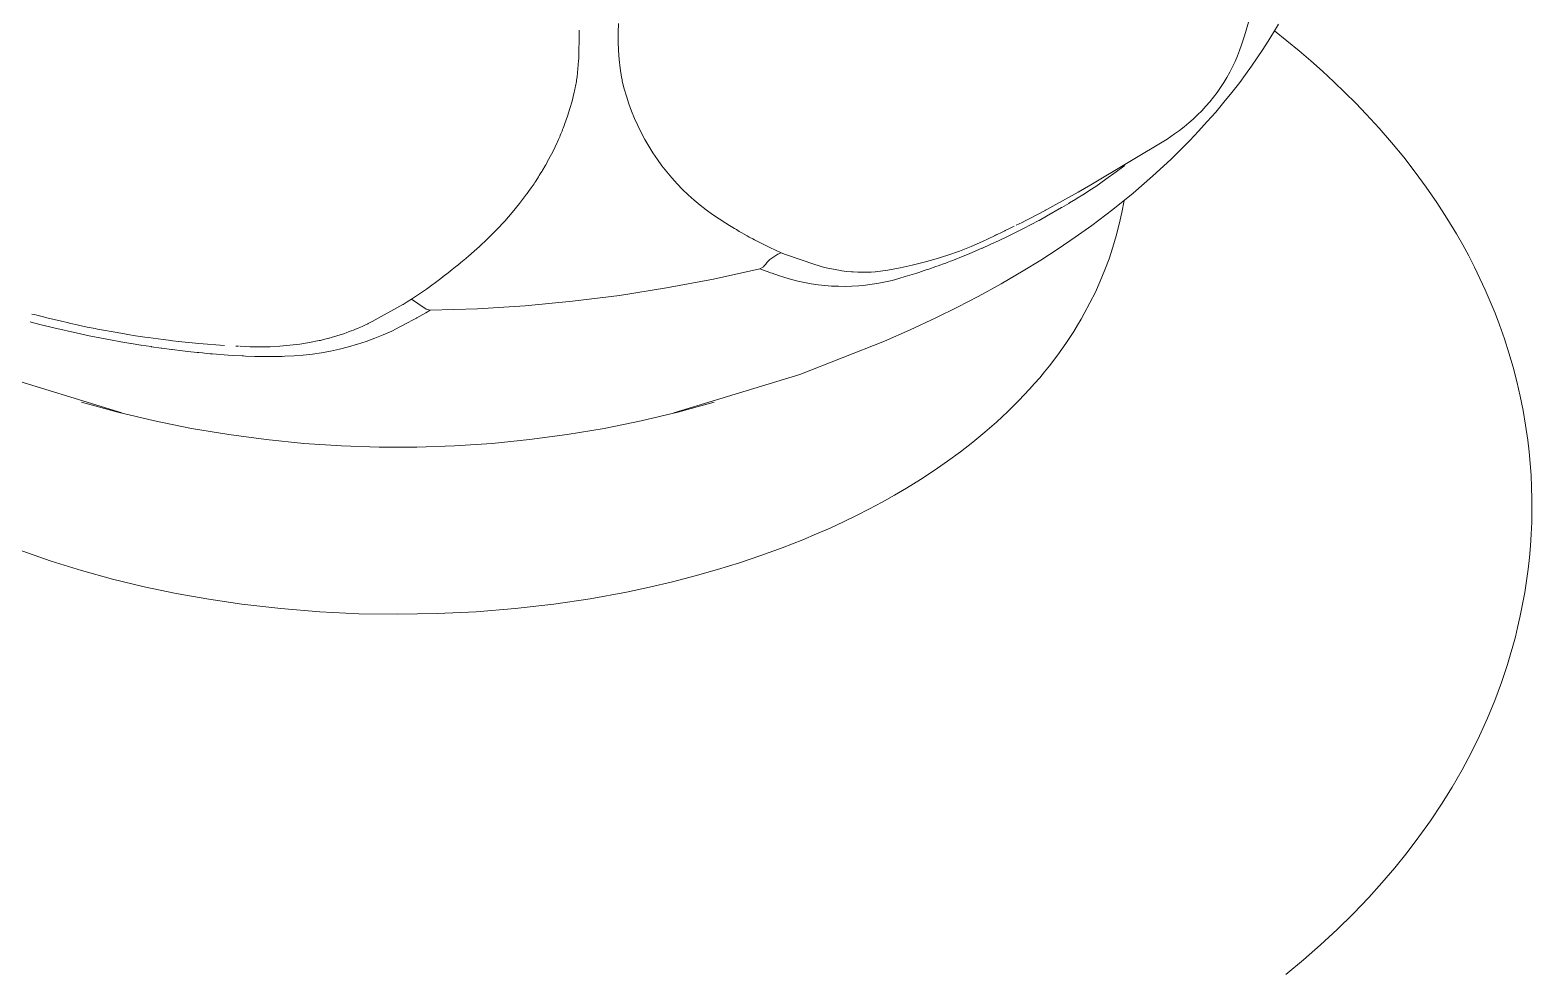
# Model space of a CAD drawing. Header units: millimetres. Extents: x 311 to 4068, y 1050 to 3803.
# Drawn here: x 3994.12 to 4037.04, y 3075.87 to 3102.63 of the extents above; entities that cross this region are included whole.
import ezdxf

# ---------------------------------------------------------------- set-up
doc = ezdxf.new("R2010")
doc.units = ezdxf.units.MM
doc.layers.add('ZANO_R', color=7, linetype='Continuous', lineweight=0)

msp = doc.modelspace()

# ---------------------------------------------------------------- linework, layer by layer
at = {"layer": 'ZANO_R'}
for p, q in [((4029.474, 3104.708), (4028.828, 3102.468)), ((4009.812, 3102.558), (4009.801, 3101.819)), ((4009.812, 3102.558), (4009.811, 3102.631)), ((4010.932, 3102.561), (4010.94, 3102.816)), ((4010.933, 3102.305), (4010.932, 3102.561)), ((4028.828, 3102.468), (4028.74, 3102.212)), ((4029.654, 3102.557), (4029.504, 3102.313)), ((4029.8, 3102.803), (4029.654, 3102.557)), ((4029.685, 3102.607), (4030.038, 3102.325)), ((4010.943, 3102.049), (4010.933, 3102.305)), ((4010.961, 3101.794), (4010.943, 3102.049)), ((4028.685, 3102.051), (4028.623, 3101.892)), ((4028.74, 3102.212), (4028.685, 3102.051)), ((4029.349, 3102.071), (4029.19, 3101.833)), ((4029.504, 3102.313), (4029.349, 3102.071)), ((4030.038, 3102.325), (4030.385, 3102.039)), ((4030.385, 3102.039), (4030.724, 3101.748)), ((4009.797, 3101.753), (4009.779, 3101.522)), ((4009.797, 3101.753), (4009.801, 3101.819)), ((4010.988, 3101.54), (4010.961, 3101.794)), ((4028.556, 3101.735), (4028.484, 3101.58)), ((4028.623, 3101.892), (4028.556, 3101.735)), ((4029.19, 3101.833), (4029.027, 3101.598)), ((4030.724, 3101.748), (4031.055, 3101.453)), ((4009.735, 3101.162), (4009.742, 3101.204)), ((4009.748, 3101.246), (4009.742, 3101.204)), ((4009.748, 3101.246), (4009.754, 3101.291)), ((4009.779, 3101.522), (4009.754, 3101.291)), ((4011.024, 3101.287), (4010.988, 3101.54)), ((4011.024, 3101.287), (4011.03, 3101.254)), ((4011.04, 3101.205), (4011.03, 3101.254)), ((4011.04, 3101.205), (4011.047, 3101.172)), ((4028.324, 3101.279), (4028.236, 3101.132)), ((4028.406, 3101.428), (4028.324, 3101.279)), ((4028.484, 3101.58), (4028.406, 3101.428)), ((4028.86, 3101.365), (4028.689, 3101.136)), ((4029.027, 3101.598), (4028.86, 3101.365)), ((4031.055, 3101.453), (4031.379, 3101.153)), ((4009.666, 3100.82), (4009.612, 3100.603)), ((4009.666, 3100.82), (4009.673, 3100.848)), ((4009.686, 3100.906), (4009.673, 3100.848)), ((4009.686, 3100.906), (4009.692, 3100.937)), ((4009.704, 3100.992), (4009.692, 3100.937)), ((4009.704, 3100.992), (4009.71, 3101.026)), ((4009.72, 3101.077), (4009.711, 3101.026)), ((4009.72, 3101.077), (4009.727, 3101.116)), ((4009.735, 3101.162), (4009.727, 3101.116)), ((4011.101, 3100.955), (4011.046, 3101.172)), ((4011.164, 3100.74), (4011.101, 3100.955)), ((4028.045, 3100.85), (4027.942, 3100.713)), ((4028.143, 3100.989), (4028.045, 3100.85)), ((4028.236, 3101.132), (4028.143, 3100.989)), ((4028.468, 3100.851), (4028.24, 3100.569)), ((4028.689, 3101.136), (4028.468, 3100.851)), ((4031.379, 3101.153), (4031.696, 3100.849)), ((4031.696, 3100.849), (4032.004, 3100.541)), ((4009.551, 3100.387), (4009.484, 3100.174)), ((4009.612, 3100.603), (4009.551, 3100.387)), ((4011.234, 3100.527), (4011.164, 3100.74)), ((4011.311, 3100.316), (4011.234, 3100.527)), ((4027.606, 3100.327), (4027.486, 3100.206)), ((4027.723, 3100.452), (4027.606, 3100.327)), ((4027.835, 3100.58), (4027.723, 3100.452)), ((4027.942, 3100.713), (4027.835, 3100.58)), ((4028.24, 3100.569), (4028.005, 3100.29)), ((4032.004, 3100.541), (4032.305, 3100.228)), ((4009.389, 3099.908), (4009.377, 3099.875)), ((4009.389, 3099.908), (4009.409, 3099.963)), ((4009.484, 3100.174), (4009.409, 3099.963)), ((4011.396, 3100.109), (4011.311, 3100.316)), ((4011.487, 3099.904), (4011.396, 3100.109)), ((4011.586, 3099.703), (4011.487, 3099.904)), ((4027.232, 3099.977), (4027.101, 3099.869)), ((4027.361, 3100.089), (4027.232, 3099.977)), ((4027.486, 3100.206), (4027.361, 3100.089)), ((4027.763, 3100.015), (4027.515, 3099.742)), ((4028.005, 3100.29), (4027.763, 3100.015)), ((4032.305, 3100.228), (4032.675, 3099.824)), ((4009.223, 3099.501), (4009.196, 3099.441)), ((4009.223, 3099.501), (4009.234, 3099.527)), ((4009.258, 3099.582), (4009.234, 3099.527)), ((4009.258, 3099.582), (4009.272, 3099.614)), ((4009.293, 3099.664), (4009.272, 3099.614)), ((4009.292, 3099.664), (4009.308, 3099.701)), ((4009.326, 3099.745), (4009.308, 3099.701)), ((4009.326, 3099.745), (4009.343, 3099.788)), ((4009.358, 3099.827), (4009.343, 3099.788)), ((4009.358, 3099.827), (4009.377, 3099.875)), ((4011.692, 3099.505), (4011.586, 3099.703)), ((4011.805, 3099.311), (4011.692, 3099.505)), ((4026.618, 3099.512), (4024.439, 3098.205)), ((4026.83, 3099.662), (4026.618, 3099.512)), ((4026.967, 3099.764), (4026.83, 3099.662)), ((4027.101, 3099.869), (4026.967, 3099.764)), ((4027.26, 3099.474), (4026.999, 3099.208)), ((4027.515, 3099.742), (4027.26, 3099.474)), ((4032.675, 3099.824), (4033.032, 3099.414)), ((4009.069, 3099.174), (4008.943, 3098.933)), ((4009.187, 3099.42), (4009.069, 3099.174)), ((4009.187, 3099.42), (4009.196, 3099.441)), ((4011.924, 3099.122), (4011.805, 3099.311)), ((4012.049, 3098.936), (4011.924, 3099.122)), ((4026.999, 3099.208), (4026.731, 3098.946)), ((4033.032, 3099.414), (4033.376, 3098.996)), ((4008.769, 3098.627), (4008.754, 3098.602)), ((4008.769, 3098.627), (4008.803, 3098.684)), ((4008.815, 3098.705), (4008.803, 3098.684)), ((4008.815, 3098.705), (4008.844, 3098.755)), ((4008.86, 3098.783), (4008.844, 3098.755)), ((4008.86, 3098.783), (4008.897, 3098.849)), ((4008.904, 3098.862), (4008.898, 3098.849)), ((4008.904, 3098.862), (4008.943, 3098.933)), ((4012.182, 3098.755), (4012.049, 3098.936)), ((4012.32, 3098.579), (4012.182, 3098.755)), ((4025.159, 3098.576), (4025.34, 3098.711)), ((4025.407, 3098.761), (4025.34, 3098.711)), ((4026.731, 3098.946), (4026.198, 3098.453)), ((4033.376, 3098.996), (4033.706, 3098.572)), ((4008.474, 3098.166), (4008.497, 3098.2)), ((4008.525, 3098.242), (4008.497, 3098.2)), ((4008.525, 3098.242), (4008.55, 3098.28)), ((4008.574, 3098.316), (4008.55, 3098.28)), ((4008.574, 3098.316), (4008.603, 3098.359)), ((4008.626, 3098.395), (4008.603, 3098.359)), ((4008.625, 3098.395), (4008.654, 3098.44)), ((4008.674, 3098.472), (4008.654, 3098.44)), ((4008.674, 3098.472), (4008.704, 3098.52)), ((4008.722, 3098.549), (4008.705, 3098.52)), ((4008.722, 3098.549), (4008.754, 3098.602)), ((4012.464, 3098.407), (4012.32, 3098.579)), ((4012.614, 3098.241), (4012.464, 3098.407)), ((4012.77, 3098.08), (4012.614, 3098.241)), ((4024.439, 3098.205), (4024.073, 3097.998)), ((4024.869, 3098.368), (4024.575, 3098.166)), ((4025.159, 3098.576), (4024.869, 3098.368)), ((4026.198, 3098.453), (4025.641, 3097.971)), ((4033.706, 3098.572), (4034.022, 3098.141)), ((4008.314, 3097.941), (4008.114, 3097.678)), ((4008.314, 3097.941), (4008.332, 3097.966)), ((4008.368, 3098.016), (4008.332, 3097.966)), ((4008.368, 3098.016), (4008.388, 3098.043)), ((4008.422, 3098.091), (4008.388, 3098.043)), ((4008.422, 3098.091), (4008.443, 3098.122)), ((4008.474, 3098.166), (4008.443, 3098.122)), ((4012.932, 3097.924), (4012.77, 3098.08)), ((4013.099, 3097.774), (4012.932, 3097.924)), ((4013.27, 3097.63), (4013.099, 3097.774)), ((4024.073, 3097.998), (4022.99, 3097.4)), ((4024.008, 3097.804), (4023.827, 3097.694)), ((4024.008, 3097.804), (4024.041, 3097.824)), ((4024.208, 3097.928), (4024.041, 3097.824)), ((4024.208, 3097.928), (4024.252, 3097.956)), ((4024.404, 3098.053), (4024.252, 3097.956)), ((4024.404, 3098.053), (4024.575, 3098.166)), ((4025.641, 3097.971), (4025.062, 3097.502)), ((4025.387, 3097.761), (4025.324, 3097.423)), ((4034.022, 3098.141), (4034.324, 3097.704)), ((4007.905, 3097.421), (4007.687, 3097.172)), ((4008.114, 3097.678), (4007.905, 3097.421)), ((4013.447, 3097.492), (4013.27, 3097.63)), ((4013.629, 3097.361), (4013.447, 3097.492)), ((4013.814, 3097.236), (4013.629, 3097.361)), ((4022.99, 3097.4), (4022.599, 3097.199)), ((4023.128, 3097.474), (4023.131, 3097.476)), ((4023.144, 3097.483), (4023.131, 3097.476)), ((4023.598, 3097.558), (4023.172, 3097.314)), ((4023.598, 3097.558), (4023.611, 3097.566)), ((4023.805, 3097.68), (4023.611, 3097.566)), ((4023.805, 3097.68), (4023.827, 3097.694)), ((4025.062, 3097.502), (4024.461, 3097.047)), ((4025.324, 3097.423), (4025.249, 3097.088)), ((4034.324, 3097.704), (4034.61, 3097.261)), ((4007.408, 3096.876), (4007.46, 3096.93)), ((4007.687, 3097.172), (4007.46, 3096.93)), ((4014.005, 3097.117), (4013.814, 3097.236)), ((4014.005, 3097.117), (4014.109, 3097.05)), ((4014.155, 3097.022), (4014.109, 3097.05)), ((4014.155, 3097.022), (4014.249, 3096.964)), ((4014.308, 3096.929), (4014.249, 3096.964)), ((4014.308, 3096.929), (4014.39, 3096.88)), ((4021.976, 3096.899), (4021.661, 3096.739)), ((4021.99, 3096.905), (4021.976, 3096.899)), ((4022.022, 3096.92), (4021.99, 3096.905)), ((4022.022, 3096.92), (4022.094, 3096.954)), ((4022.242, 3097.024), (4022.094, 3096.954)), ((4022.283, 3096.847), (4022.496, 3096.954)), ((4022.47, 3097.134), (4022.304, 3097.054)), ((4022.557, 3097.178), (4022.47, 3097.134)), ((4022.511, 3096.961), (4022.496, 3096.954)), ((4022.511, 3096.961), (4022.949, 3097.192)), ((4022.599, 3097.199), (4022.557, 3097.178)), ((4022.956, 3097.195), (4022.949, 3097.192)), ((4022.956, 3097.195), (4023.172, 3097.314)), ((4024.461, 3097.047), (4023.99, 3096.711)), ((4025.249, 3097.088), (4025.163, 3096.755)), ((4034.61, 3097.261), (4034.882, 3096.812)), ((4007.191, 3096.661), (4006.969, 3096.452)), ((4007.408, 3096.876), (4007.191, 3096.661)), ((4014.463, 3096.837), (4014.39, 3096.88)), ((4014.463, 3096.838), (4014.532, 3096.798)), ((4014.62, 3096.748), (4014.532, 3096.798)), ((4014.62, 3096.749), (4014.676, 3096.717)), ((4014.778, 3096.662), (4014.676, 3096.717)), ((4014.778, 3096.662), (4014.823, 3096.638)), ((4014.938, 3096.577), (4014.823, 3096.638)), ((4014.938, 3096.577), (4015.261, 3096.416)), ((4021.34, 3096.588), (4021.015, 3096.449)), ((4021.336, 3096.404), (4021.561, 3096.505)), ((4021.661, 3096.739), (4021.34, 3096.588)), ((4021.578, 3096.513), (4021.561, 3096.505)), ((4021.578, 3096.513), (4021.799, 3096.614)), ((4021.75, 3096.795), (4021.68, 3096.764)), ((4021.817, 3096.623), (4021.799, 3096.614)), ((4021.817, 3096.623), (4022.034, 3096.725)), ((4022.052, 3096.734), (4022.034, 3096.725)), ((4022.052, 3096.734), (4022.266, 3096.838)), ((4022.283, 3096.847), (4022.266, 3096.838)), ((4023.99, 3096.711), (4023.506, 3096.382)), ((4025.163, 3096.755), (4025.065, 3096.425)), ((4034.882, 3096.812), (4035.061, 3096.498)), ((4035.061, 3096.498), (4035.233, 3096.181)), ((4006.573, 3096.104), (4006.478, 3096.025)), ((4006.573, 3096.105), (4006.659, 3096.178)), ((4006.717, 3096.228), (4006.66, 3096.178)), ((4006.717, 3096.228), (4006.742, 3096.25)), ((4006.969, 3096.452), (4006.742, 3096.249)), ((4015.214, 3096.024), (4015.239, 3096.048)), ((4015.239, 3096.048), (4015.265, 3096.072)), ((4015.261, 3096.416), (4015.589, 3096.266)), ((4015.265, 3096.072), (4015.291, 3096.094)), ((4015.291, 3096.094), (4015.318, 3096.116)), ((4015.318, 3096.116), (4015.346, 3096.137)), ((4015.346, 3096.137), (4015.374, 3096.156)), ((4015.374, 3096.156), (4015.403, 3096.175)), ((4015.403, 3096.175), (4015.433, 3096.193)), ((4015.433, 3096.193), (4015.463, 3096.21)), ((4015.463, 3096.21), (4015.494, 3096.225)), ((4015.494, 3096.225), (4015.525, 3096.24)), ((4015.525, 3096.24), (4015.557, 3096.253)), ((4015.557, 3096.253), (4015.589, 3096.266)), ((4015.71, 3096.22), (4015.589, 3096.266)), ((4015.71, 3096.22), (4016.547, 3095.93)), ((4020.015, 3096.093), (4019.675, 3095.997)), ((4020.352, 3096.201), (4020.015, 3096.093)), ((4020.686, 3096.319), (4020.352, 3096.201)), ((4020.46, 3096.04), (4020.427, 3096.027)), ((4020.46, 3096.04), (4020.838, 3096.19)), ((4021.015, 3096.449), (4020.686, 3096.319)), ((4020.96, 3096.241), (4020.838, 3096.19)), ((4020.96, 3096.241), (4021.322, 3096.397)), ((4021.336, 3096.404), (4021.322, 3096.397)), ((4023.01, 3096.061), (4022.505, 3095.749)), ((4023.506, 3096.382), (4023.01, 3096.061)), ((4024.957, 3096.099), (4024.837, 3095.777)), ((4025.065, 3096.425), (4024.957, 3096.099)), ((4035.233, 3096.181), (4035.399, 3095.86)), ((4005.981, 3095.627), (4005.861, 3095.536)), ((4005.981, 3095.627), (4006.025, 3095.661)), ((4006.131, 3095.744), (4006.025, 3095.661)), ((4006.131, 3095.745), (4006.186, 3095.788)), ((4006.28, 3095.863), (4006.186, 3095.788)), ((4006.28, 3095.863), (4006.346, 3095.917)), ((4006.428, 3095.983), (4006.346, 3095.917)), ((4006.427, 3095.983), (4006.478, 3096.025)), ((4013.65, 3095.514), (4014.978, 3095.805)), ((4014.978, 3095.805), (4015.084, 3095.863)), ((4015.13, 3095.751), (4014.978, 3095.805)), ((4015.084, 3095.863), (4015.104, 3095.891)), ((4015.104, 3095.891), (4015.124, 3095.919)), ((4015.124, 3095.919), (4015.145, 3095.947)), ((4015.13, 3095.751), (4015.211, 3095.723)), ((4015.145, 3095.947), (4015.167, 3095.973)), ((4015.167, 3095.973), (4015.19, 3095.999)), ((4015.19, 3095.999), (4015.214, 3096.024)), ((4015.281, 3095.699), (4015.211, 3095.723)), ((4015.281, 3095.699), (4015.327, 3095.683)), ((4015.509, 3095.617), (4015.327, 3095.683)), ((4015.694, 3095.558), (4015.509, 3095.617)), ((4016.645, 3095.901), (4016.547, 3095.93)), ((4016.645, 3095.901), (4016.67, 3095.894)), ((4016.758, 3095.871), (4016.67, 3095.894)), ((4016.758, 3095.87), (4016.793, 3095.861)), ((4016.87, 3095.842), (4016.793, 3095.861)), ((4016.87, 3095.842), (4016.919, 3095.831)), ((4016.981, 3095.817), (4016.919, 3095.831)), ((4016.981, 3095.817), (4017.133, 3095.786)), ((4017.133, 3095.786), (4017.285, 3095.761)), ((4017.316, 3095.756), (4017.285, 3095.761)), ((4017.316, 3095.756), (4017.456, 3095.738)), ((4017.456, 3095.738), (4017.596, 3095.724)), ((4017.646, 3095.72), (4017.596, 3095.724)), ((4017.646, 3095.72), (4017.777, 3095.713)), ((4017.777, 3095.713), (4017.908, 3095.71)), ((4017.908, 3095.71), (4018.039, 3095.71)), ((4018.085, 3095.711), (4018.039, 3095.71)), ((4018.085, 3095.711), (4018.163, 3095.714)), ((4018.276, 3095.72), (4018.163, 3095.714)), ((4018.277, 3095.72), (4018.276, 3095.72)), ((4018.287, 3095.721), (4018.277, 3095.72)), ((4018.637, 3095.773), (4018.287, 3095.721)), ((4018.985, 3095.836), (4018.637, 3095.773)), ((4019.331, 3095.911), (4018.985, 3095.836)), ((4019.131, 3095.586), (4019.268, 3095.627)), ((4019.467, 3095.689), (4019.268, 3095.627)), ((4019.675, 3095.997), (4019.331, 3095.911)), ((4019.467, 3095.689), (4019.524, 3095.707)), ((4019.675, 3095.758), (4019.524, 3095.707)), ((4019.675, 3095.758), (4019.761, 3095.787)), ((4019.809, 3095.803), (4019.761, 3095.787)), ((4019.809, 3095.803), (4020.011, 3095.874)), ((4020.072, 3095.896), (4020.011, 3095.874)), ((4020.072, 3095.896), (4020.15, 3095.925)), ((4020.202, 3095.944), (4020.15, 3095.925)), ((4020.202, 3095.944), (4020.289, 3095.976)), ((4020.332, 3095.991), (4020.289, 3095.976)), ((4020.332, 3095.991), (4020.427, 3096.027)), ((4022.505, 3095.749), (4021.871, 3095.379)), ((4024.837, 3095.777), (4024.706, 3095.459)), ((4035.399, 3095.86), (4035.556, 3095.536)), ((4005.025, 3094.943), (4005.448, 3095.233)), ((4005.448, 3095.233), (4005.861, 3095.536)), ((4010.971, 3095.052), (4012.314, 3095.263)), ((4012.314, 3095.263), (4013.65, 3095.514)), ((4015.88, 3095.504), (4015.694, 3095.558)), ((4016.068, 3095.457), (4015.88, 3095.504)), ((4016.258, 3095.416), (4016.068, 3095.457)), ((4016.449, 3095.382), (4016.258, 3095.416)), ((4016.641, 3095.354), (4016.449, 3095.382)), ((4016.834, 3095.333), (4016.641, 3095.354)), ((4017.027, 3095.318), (4016.834, 3095.333)), ((4017.221, 3095.31), (4017.027, 3095.318)), ((4017.415, 3095.308), (4017.221, 3095.31)), ((4017.609, 3095.313), (4017.415, 3095.308)), ((4017.802, 3095.325), (4017.609, 3095.313)), ((4017.995, 3095.343), (4017.802, 3095.325)), ((4018.188, 3095.367), (4017.995, 3095.343)), ((4018.379, 3095.398), (4018.188, 3095.367)), ((4018.569, 3095.436), (4018.379, 3095.398)), ((4018.758, 3095.48), (4018.569, 3095.436)), ((4018.945, 3095.53), (4018.758, 3095.48)), ((4019.131, 3095.586), (4018.945, 3095.53)), ((4021.871, 3095.379), (4021.219, 3095.021)), ((4024.706, 3095.459), (4024.565, 3095.145)), ((4035.556, 3095.536), (4035.707, 3095.209)), ((4035.707, 3095.209), (4035.85, 3094.878)), ((4003.904, 3094.303), (4004.776, 3094.79)), ((4004.782, 3094.794), (4004.776, 3094.79)), ((4004.782, 3094.794), (4004.9, 3094.866)), ((4005.025, 3094.943), (4004.9, 3094.866)), ((4005.439, 3094.655), (4005.025, 3094.943)), ((4006.913, 3094.67), (4008.269, 3094.756)), ((4008.269, 3094.756), (4009.623, 3094.884)), ((4009.623, 3094.884), (4010.971, 3095.052)), ((4021.219, 3095.021), (4020.622, 3094.71)), ((4024.412, 3094.837), (4024.25, 3094.534)), ((4024.565, 3095.145), (4024.412, 3094.837)), ((4035.85, 3094.878), (4035.986, 3094.545)), ((3994.247, 3094.501), (3994.176, 3094.519)), ((3994.247, 3094.501), (3994.318, 3094.483)), ((3994.509, 3094.435), (3994.318, 3094.483)), ((3994.509, 3094.435), (3994.603, 3094.412)), ((3995.026, 3094.311), (3994.603, 3094.412)), ((4004.926, 3094.272), (4005.034, 3094.33)), ((4005.053, 3094.34), (4005.034, 3094.33)), ((4005.053, 3094.34), (4005.164, 3094.402)), ((4005.178, 3094.41), (4005.164, 3094.402)), ((4005.178, 3094.41), (4005.429, 3094.552)), ((4005.554, 3094.625), (4005.429, 3094.552)), ((4005.439, 3094.655), (4005.554, 3094.625)), ((4005.554, 3094.625), (4006.913, 3094.67)), ((4020.011, 3094.41), (4019.278, 3094.069)), ((4020.622, 3094.71), (4020.011, 3094.41)), ((4024.16, 3094.375), (4024.055, 3094.197)), ((4024.25, 3094.534), (4024.16, 3094.375)), ((4035.986, 3094.545), (4036.114, 3094.208)), ((3994.124, 3094.293), (3994.16, 3094.284)), ((3994.408, 3094.22), (3994.16, 3094.284)), ((3994.408, 3094.22), (3994.439, 3094.212)), ((3994.693, 3094.15), (3994.439, 3094.212)), ((3994.693, 3094.15), (3994.719, 3094.143)), ((3995.568, 3093.95), (3994.719, 3094.143)), ((3995.026, 3094.31), (3995.184, 3094.274)), ((3995.287, 3094.251), (3995.184, 3094.274)), ((3995.287, 3094.251), (3995.473, 3094.21)), ((3995.551, 3094.192), (3995.473, 3094.209)), ((3995.551, 3094.192), (3995.761, 3094.148)), ((3995.568, 3093.95), (3995.811, 3093.899)), ((3995.814, 3094.137), (3995.761, 3094.148)), ((3996.426, 3093.779), (3995.811, 3093.899)), ((3995.814, 3094.137), (3995.983, 3094.103)), ((3996.049, 3094.09), (3995.983, 3094.103)), ((3996.049, 3094.09), (3996.609, 3093.987)), ((3996.875, 3093.942), (3996.609, 3093.987)), ((3996.875, 3093.942), (3996.915, 3093.936)), ((3997.14, 3093.9), (3996.915, 3093.935)), ((3997.14, 3093.9), (3997.205, 3093.89)), ((3997.405, 3093.861), (3997.205, 3093.89)), ((4002.731, 3093.844), (4002.892, 3093.892)), ((4002.892, 3093.892), (4003.052, 3093.944)), ((4003.087, 3093.957), (4003.052, 3093.945)), ((4003.087, 3093.957), (4003.176, 3093.988)), ((4003.226, 3094.007), (4003.175, 3093.988)), ((4003.226, 3094.007), (4003.299, 3094.035)), ((4003.363, 3094.06), (4003.299, 3094.035)), ((4003.363, 3094.06), (4003.423, 3094.084)), ((4003.498, 3094.116), (4003.423, 3094.085)), ((4003.498, 3094.115), (4003.547, 3094.136)), ((4003.636, 3094.175), (4003.547, 3094.136)), ((4003.636, 3094.175), (4003.669, 3094.19)), ((4003.772, 3094.238), (4003.669, 3094.19)), ((4003.772, 3094.238), (4003.79, 3094.247)), ((4003.904, 3094.303), (4003.79, 3094.247)), ((4004.217, 3093.926), (4003.974, 3093.827)), ((4004.458, 3094.033), (4004.217, 3093.926)), ((4004.694, 3094.149), (4004.458, 3094.033)), ((4004.926, 3094.272), (4004.694, 3094.149)), ((4019.278, 3094.069), (4018.538, 3093.746)), ((4023.946, 3094.021), (4023.835, 3093.848)), ((4024.055, 3094.197), (4023.946, 3094.021)), ((4036.114, 3094.208), (4036.254, 3093.809)), ((3996.426, 3093.779), (3996.714, 3093.727)), ((3996.718, 3093.726), (3996.714, 3093.727)), ((3996.718, 3093.726), (3997.003, 3093.678)), ((3997.011, 3093.677), (3997.003, 3093.678)), ((3997.011, 3093.677), (3997.293, 3093.632)), ((3997.304, 3093.63), (3997.293, 3093.632)), ((3997.304, 3093.63), (3997.583, 3093.588)), ((3997.405, 3093.861), (3997.497, 3093.848)), ((3997.932, 3093.789), (3997.497, 3093.848)), ((3997.598, 3093.586), (3997.583, 3093.588)), ((3997.598, 3093.586), (3997.875, 3093.547)), ((3997.892, 3093.544), (3997.875, 3093.547)), ((3997.892, 3093.544), (3998.167, 3093.507)), ((3997.932, 3093.789), (3998.082, 3093.77)), ((3998.197, 3093.755), (3998.082, 3093.77)), ((3998.188, 3093.505), (3998.167, 3093.507)), ((3998.188, 3093.505), (3998.484, 3093.467)), ((3998.197, 3093.755), (3998.372, 3093.735)), ((3998.465, 3093.724), (3998.372, 3093.735)), ((3998.465, 3093.724), (3998.949, 3093.675)), ((3998.633, 3093.45), (3998.484, 3093.467)), ((3999.679, 3093.622), (3998.949, 3093.675)), ((4000.081, 3093.6), (4000.001, 3093.604)), ((4000.117, 3093.599), (4000.115, 3093.599)), ((4000.132, 3093.598), (4000.117, 3093.599)), ((4000.415, 3093.584), (4000.132, 3093.598)), ((4000.699, 3093.579), (4000.415, 3093.584)), ((4000.982, 3093.585), (4000.699, 3093.579)), ((4001.266, 3093.6), (4000.982, 3093.585)), ((4001.548, 3093.625), (4001.266, 3093.6)), ((4001.83, 3093.659), (4001.548, 3093.625)), ((4002.11, 3093.704), (4001.83, 3093.659)), ((4002.388, 3093.758), (4002.11, 3093.704)), ((4002.388, 3093.758), (4002.426, 3093.766)), ((4002.514, 3093.787), (4002.426, 3093.766)), ((4002.712, 3093.459), (4002.453, 3093.412)), ((4002.514, 3093.787), (4002.552, 3093.797)), ((4002.659, 3093.825), (4002.552, 3093.797)), ((4002.659, 3093.825), (4002.678, 3093.83)), ((4002.731, 3093.844), (4002.678, 3093.83)), ((4002.969, 3093.515), (4002.712, 3093.459)), ((4003.224, 3093.58), (4002.969, 3093.515)), ((4003.477, 3093.654), (4003.224, 3093.58)), ((4003.727, 3093.736), (4003.477, 3093.654)), ((4003.974, 3093.827), (4003.727, 3093.736)), ((4018.538, 3093.746), (4016.116, 3092.795)), ((4023.608, 3093.514), (4023.492, 3093.353)), ((4023.721, 3093.677), (4023.608, 3093.514)), ((4023.835, 3093.848), (4023.721, 3093.677)), ((4036.254, 3093.809), (4036.384, 3093.406)), ((3998.633, 3093.45), (3998.901, 3093.421)), ((3998.946, 3093.416), (3998.901, 3093.421)), ((3998.946, 3093.416), (3999.048, 3093.406)), ((3999.11, 3093.4), (3999.048, 3093.406)), ((3999.11, 3093.4), (3999.195, 3093.393)), ((3999.275, 3093.386), (3999.195, 3093.393)), ((3999.275, 3093.386), (3999.342, 3093.38)), ((3999.788, 3093.347), (3999.342, 3093.38)), ((3999.788, 3093.347), (3999.932, 3093.338)), ((4000.19, 3093.323), (3999.932, 3093.338)), ((4000.19, 3093.323), (4000.227, 3093.321)), ((4000.276, 3093.319), (4000.227, 3093.321)), ((4000.276, 3093.319), (4000.546, 3093.308)), ((4000.546, 3093.308), (4000.817, 3093.302)), ((4000.846, 3093.301), (4000.817, 3093.302)), ((4000.846, 3093.301), (4000.965, 3093.301)), ((4001.012, 3093.301), (4000.965, 3093.301)), ((4001.012, 3093.301), (4001.112, 3093.302)), ((4001.179, 3093.304), (4001.112, 3093.302)), ((4001.179, 3093.304), (4001.26, 3093.306)), ((4001.329, 3093.308), (4001.26, 3093.306)), ((4001.329, 3093.308), (4001.407, 3093.311)), ((4001.67, 3093.323), (4001.407, 3093.311)), ((4001.932, 3093.344), (4001.67, 3093.323)), ((4002.193, 3093.373), (4001.932, 3093.344)), ((4002.453, 3093.412), (4002.193, 3093.373)), ((4023.25, 3093.036), (4023.113, 3092.866)), ((4023.492, 3093.353), (4023.25, 3093.036)), ((4036.384, 3093.406), (4036.502, 3092.999)), ((3996.748, 3091.692), (3993.156, 3092.795)), ((4016.116, 3092.795), (4012.524, 3091.692)), ((4022.974, 3092.698), (4022.83, 3092.532)), ((4023.113, 3092.866), (4022.974, 3092.698)), ((4036.502, 3092.999), (4036.609, 3092.589)), ((4022.684, 3092.369), (4022.38, 3092.047)), ((4022.83, 3092.532), (4022.684, 3092.369)), ((4036.609, 3092.589), (4036.704, 3092.176)), ((4036.704, 3092.176), (4036.788, 3091.759)), ((3995.597, 3092.004), (3996.637, 3091.718)), ((4012.635, 3091.718), (4013.674, 3092.004)), ((4022.38, 3092.047), (4022.062, 3091.731)), ((4036.788, 3091.759), (4036.861, 3091.34)), ((3996.637, 3091.718), (3997.685, 3091.468)), ((3997.685, 3091.468), (3998.741, 3091.253)), ((4010.53, 3091.253), (4011.587, 3091.468)), ((4011.587, 3091.468), (4012.635, 3091.718)), ((4021.741, 3091.433), (4021.409, 3091.142)), ((4022.062, 3091.731), (4021.741, 3091.433)), ((4036.861, 3091.34), (4036.921, 3090.917)), ((3998.741, 3091.253), (3999.804, 3091.074)), ((3999.804, 3091.074), (4000.872, 3090.93)), ((4000.872, 3090.93), (4001.944, 3090.822)), ((4007.327, 3090.822), (4008.4, 3090.93)), ((4008.4, 3090.93), (4009.468, 3091.074)), ((4009.468, 3091.074), (4010.53, 3091.253)), ((4021.409, 3091.142), (4021.064, 3090.858)), ((4036.921, 3090.917), (4036.96, 3090.582)), ((4001.944, 3090.822), (4003.02, 3090.75)), ((4003.02, 3090.75), (4004.097, 3090.714)), ((4004.097, 3090.714), (4005.175, 3090.714)), ((4005.175, 3090.714), (4006.252, 3090.75)), ((4006.252, 3090.75), (4007.327, 3090.822)), ((4020.708, 3090.581), (4020.34, 3090.312)), ((4021.064, 3090.858), (4020.708, 3090.581)), ((4036.96, 3090.582), (4036.992, 3090.246)), ((4019.961, 3090.049), (4019.571, 3089.794)), ((4020.34, 3090.312), (4019.961, 3090.049)), ((4036.992, 3090.246), (4037.015, 3089.911)), ((4019.571, 3089.794), (4019.17, 3089.546)), ((4037.015, 3089.911), (4037.032, 3089.575)), ((4018.823, 3089.342), (4018.469, 3089.144)), ((4019.17, 3089.546), (4018.823, 3089.342)), ((4037.032, 3089.575), (4037.04, 3089.239)), ((4037.04, 3089.239), (4037.041, 3088.903)), ((4017.74, 3088.764), (4017.366, 3088.583)), ((4018.108, 3088.952), (4017.74, 3088.764)), ((4018.469, 3089.144), (4018.108, 3088.952)), ((4037.041, 3088.903), (4037.034, 3088.568)), ((4016.984, 3088.406), (4016.596, 3088.236)), ((4017.366, 3088.583), (4016.984, 3088.406)), ((4037.034, 3088.568), (4037.02, 3088.232)), ((4016.202, 3088.071), (4015.612, 3087.839)), ((4016.596, 3088.236), (4016.202, 3088.071)), ((4036.998, 3087.897), (4036.968, 3087.562)), ((4037.02, 3088.232), (4036.998, 3087.897)), ((3994.73, 3087.461), (3993.888, 3087.754)), ((3995.594, 3087.192), (3994.73, 3087.461)), ((4015.009, 3087.62), (4014.394, 3087.413)), ((4015.612, 3087.839), (4015.009, 3087.62)), ((4036.968, 3087.562), (4036.931, 3087.228)), ((3996.478, 3086.949), (3995.594, 3087.192)), ((4013.129, 3087.038), (4012.482, 3086.87)), ((4013.767, 3087.219), (4013.129, 3087.038)), ((4014.394, 3087.413), (4013.767, 3087.219)), ((4036.931, 3087.228), (4036.887, 3086.894)), ((3997.381, 3086.73), (3996.478, 3086.949)), ((3998.301, 3086.538), (3997.381, 3086.73)), ((4011.827, 3086.716), (4011.164, 3086.576)), ((4012.482, 3086.87), (4011.827, 3086.716)), ((4036.887, 3086.894), (4036.834, 3086.561)), ((3999.234, 3086.372), (3998.301, 3086.538)), ((4000.18, 3086.232), (3999.234, 3086.372)), ((4001.287, 3086.104), (4000.18, 3086.232)), ((4009.092, 3086.232), (4007.987, 3086.105)), ((4010.13, 3086.387), (4009.092, 3086.232)), ((4011.164, 3086.576), (4010.13, 3086.387)), ((4036.775, 3086.228), (4036.707, 3085.896)), ((4036.834, 3086.561), (4036.775, 3086.228)), ((4002.401, 3086.013), (4001.287, 3086.104)), ((4003.518, 3085.958), (4002.401, 3086.013)), ((4004.638, 3085.94), (4003.518, 3085.958)), ((4005.758, 3085.959), (4004.638, 3085.94)), ((4006.875, 3086.013), (4005.758, 3085.959)), ((4007.987, 3086.105), (4006.875, 3086.013)), ((4036.707, 3085.896), (4036.632, 3085.565)), ((4036.632, 3085.565), (4036.566, 3085.298)), ((4036.496, 3085.033), (4036.42, 3084.769)), ((4036.566, 3085.298), (4036.496, 3085.033)), ((4036.341, 3084.507), (4036.168, 3083.988)), ((4036.42, 3084.769), (4036.341, 3084.507)), ((4036.168, 3083.988), (4035.977, 3083.476)), ((4035.977, 3083.476), (4035.769, 3082.971)), ((4035.769, 3082.971), (4035.544, 3082.473)), ((4035.544, 3082.473), (4035.302, 3081.982)), ((4035.302, 3081.982), (4035.044, 3081.499)), ((4035.044, 3081.499), (4034.759, 3081.005)), ((4034.759, 3081.005), (4034.458, 3080.52)), ((4034.458, 3080.52), (4034.142, 3080.045)), ((4034.142, 3080.045), (4033.811, 3079.581)), ((4033.811, 3079.581), (4033.471, 3079.133)), ((4033.471, 3079.133), (4033.119, 3078.696)), ((4033.119, 3078.696), (4032.754, 3078.269)), ((4032.754, 3078.269), (4032.377, 3077.852)), ((4032.377, 3077.852), (4031.932, 3077.387)), ((4031.932, 3077.387), (4031.473, 3076.936)), ((4031.473, 3076.936), (4031, 3076.498)), ((4031, 3076.498), (4030.516, 3076.073)), ((4030.516, 3076.073), (4030.005, 3075.65))]:
    msp.add_line(p, q, dxfattribs=at)

doc.saveas('drawing.dxf')
